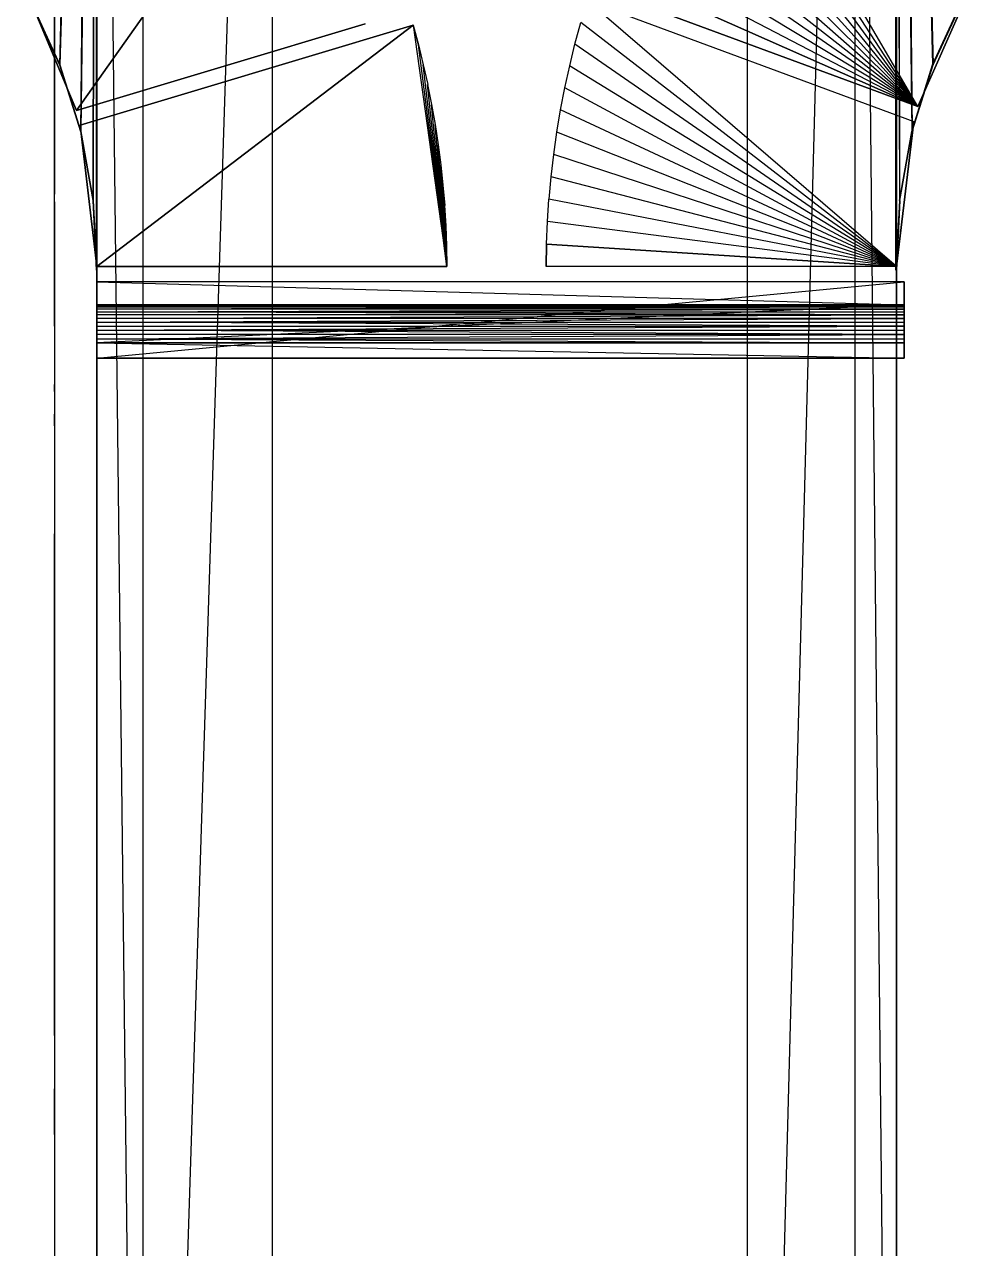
# Model space of a CAD drawing. Extents: x -41 to 47, y -35.8 to 51.3.
# Drawn here: x -19.906 to -18.653, y 42.641 to 44.248 of the extents above; entities that cross this region are included whole.
import ezdxf

# ---------------------------------------------------------------- set-up
doc = ezdxf.new("R2010")
doc.units = 0
doc.header["$MEASUREMENT"] = 0
doc.layers.add('PYDXF', color=8, linetype='CONTINUOUS')

msp = doc.modelspace()

# ---------------------------------------------------------------- linework, layer by layer
at = {"layer": 'PYDXF'}
for p, q in [((-19.8119, 46.0954), (-19.8602, 44.1951)), ((-19.8113, 46.0954), (-19.8595, 44.1951)), ((-19.8119, 46.0954), (-19.8327, 44.1074)), ((-19.8113, 46.0954), (-19.832, 44.1074)), ((-19.8119, 46.0954), (-19.8165, 44.0171)), ((-19.8113, 46.0954), (-19.8159, 44.0171)), ((-19.8119, 46.0954), (-19.8119, 43.9254)), ((-19.8119, 46.0954), (-19.8113, 43.9254)), ((-19.8113, 46.0954), (-19.8113, 43.9254)), ((-19.8112, 40.7954), (-19.8112, 46.0954)), ((-19.8112, 46.0954), (-19.8112, 40.7954)), ((-19.8112, 46.0954), (-19.7508, 40.7954)), ((-19.7508, 46.0954), (-19.7508, 40.7954)), ((-19.5811, 46.0954), (-19.7508, 40.7954)), ((-19.5811, 46.0954), (-19.5811, 40.7954)), ((-18.9572, 40.7954), (-18.816, 46.0954)), ((-18.9572, 46.0954), (-18.9572, 40.7954)), ((-18.816, 46.0954), (-18.816, 40.7954)), ((-18.816, 46.0954), (-18.7612, 40.7954)), ((-18.7619, 43.9254), (-18.7619, 46.0954)), ((-18.7619, 46.0954), (-18.7573, 44.0171)), ((-18.7613, 46.0954), (-18.7619, 43.9254)), ((-18.7619, 46.0954), (-18.7412, 44.1074)), ((-18.7619, 46.0954), (-18.7137, 44.1951)), ((-18.7613, 46.0954), (-18.7613, 43.9254)), ((-18.7567, 44.0171), (-18.7613, 46.0954)), ((-18.7613, 46.0954), (-18.7131, 44.1951)), ((-18.7613, 46.0954), (-18.7405, 44.1074)), ((-18.7612, 46.0954), (-18.7612, 40.7954)), ((-18.7612, 40.7954), (-18.7612, 46.0954)), ((-18.7332, 44.1402), (-18.9717, 44.5501)), ((-18.7332, 44.1402), (-18.9856, 44.5289)), ((-19.5742, 44.5082), (-19.8379, 44.1352)), ((-19.8379, 44.1352), (-19.5741, 44.5082)), ((-18.7332, 44.1402), (-18.9989, 44.5073)), ((-18.7332, 44.1402), (-19.0118, 44.4855)), ((-19.8666, 44.4706), (-19.8666, 44.2125)), ((-19.8665, 44.2057), (-19.8665, 44.4706)), ((-18.7332, 44.1402), (-19.0242, 44.4633)), ((-18.7332, 44.1402), (-19.0361, 44.4409)), ((-18.7332, 44.1402), (-19.0474, 44.4183)), ((-18.7332, 44.1402), (-19.0583, 44.3953)), ((-18.7332, 44.1402), (-19.0686, 44.3722)), ((-18.7332, 44.1402), (-19.0784, 44.3488)), ((-18.7332, 44.1402), (-19.0877, 44.3252)), ((-18.7332, 44.1402), (-18.6535, 44.3208)), ((-18.6535, 44.3208), (-18.7332, 44.1402)), ((-19.8379, 44.1352), (-19.9061, 44.2989)), ((-19.9061, 44.2989), (-19.8379, 44.1352)), ((-19.0965, 44.3014), (-18.7332, 44.1402)), ((-18.7332, 44.1402), (-19.0964, 44.3014)), ((-19.8985, 44.2785), (-19.8602, 44.1951)), ((-19.8978, 44.2785), (-19.8595, 44.1951)), ((-19.8978, 44.2785), (-19.8602, 44.1951)), ((-18.7612, 43.9302), (-19.1671, 44.2792)), ((-19.1671, 44.2792), (-18.7385, 44.1208)), ((-18.7332, 44.1402), (-19.1047, 44.2774)), ((-19.1046, 44.2774), (-18.7332, 44.1402)), ((-18.7137, 44.1951), (-18.6754, 44.2785)), ((-18.7131, 44.1951), (-18.6747, 44.2785)), ((-18.7131, 44.1951), (-18.6754, 44.2785)), ((-19.8666, 44.2125), (-19.8666, 44.2537)), ((-19.8379, 44.1352), (-19.459, 44.2491)), ((-19.459, 44.2491), (-19.8379, 44.1352)), ((-19.3959, 44.2471), (-19.8328, 44.1159)), ((-19.8328, 44.1159), (-19.3959, 44.2471)), ((-19.3959, 44.2471), (-19.8113, 43.9302)), ((-19.8113, 43.9302), (-19.3959, 44.2471)), ((-19.3959, 44.2471), (-19.3514, 43.9302)), ((-19.3959, 44.2471), (-19.3889, 44.2213)), ((-19.3889, 44.2213), (-19.3959, 44.2471)), ((-19.1833, 44.2224), (-19.1755, 44.2509)), ((-18.7612, 43.9302), (-19.1756, 44.2509)), ((-19.8666, 44.1855), (-19.8666, 44.2125)), ((-19.8666, 44.2125), (-19.8666, 44.2057)), ((-19.3889, 44.2213), (-19.3826, 44.1953)), ((-19.3514, 43.9302), (-19.3889, 44.2213)), ((-19.1903, 44.1937), (-19.1833, 44.2224)), ((-18.7612, 43.9302), (-19.1833, 44.2224)), ((-19.8665, 44.2057), (-19.8665, 44.1922)), ((-19.8602, 44.1951), (-19.8327, 44.1074)), ((-19.8602, 44.1951), (-19.8595, 44.1951)), ((-19.8595, 44.1951), (-19.832, 44.1074)), ((-19.8595, 44.1951), (-19.8327, 44.1074)), ((-19.3514, 43.9302), (-19.3826, 44.1953)), ((-19.3825, 44.1953), (-19.3767, 44.1692)), ((-19.1967, 44.1648), (-19.1903, 44.1937)), ((-18.7612, 43.9302), (-19.1904, 44.1937)), ((-18.7412, 44.1074), (-18.7137, 44.1951)), ((-18.7405, 44.1074), (-18.7131, 44.1951)), ((-18.7405, 44.1074), (-18.7137, 44.1951)), ((-18.7131, 44.1951), (-18.7137, 44.1951)), ((-19.8666, 44.1922), (-19.8666, 44.1855)), ((-19.8666, 44.0254), (-19.8666, 44.1855)), ((-19.8666, 44.1855), (-19.8666, 44.0254)), ((-19.8665, 44.0154), (-19.8665, 44.1922)), ((-19.3768, 44.1692), (-19.3716, 44.143)), ((-19.3514, 43.9302), (-19.3768, 44.1692)), ((-19.2023, 44.1358), (-19.1967, 44.1648)), ((-18.7612, 43.9302), (-19.1967, 44.1648)), ((-19.3514, 43.9302), (-19.3716, 44.143)), ((-19.3715, 44.143), (-19.3669, 44.1166)), ((-19.2072, 44.1067), (-19.2023, 44.1358)), ((-18.7612, 43.9302), (-19.2023, 44.1358)), ((-19.8113, 43.9302), (-19.8328, 44.1159)), ((-19.8328, 44.1159), (-19.8113, 43.9302)), ((-19.3514, 43.9302), (-19.3669, 44.1166)), ((-19.3669, 44.1166), (-19.3629, 44.0902)), ((-18.7612, 43.9302), (-18.7385, 44.1208)), ((-18.7385, 44.1208), (-18.7612, 43.9302)), ((-19.8327, 44.1074), (-19.8165, 44.0171)), ((-19.8327, 44.1074), (-19.832, 44.1074)), ((-19.832, 44.1074), (-19.8159, 44.0171)), ((-19.832, 44.1074), (-19.8165, 44.0171)), ((-19.2113, 44.0775), (-19.2072, 44.1067)), ((-18.7612, 43.9302), (-19.2072, 44.1067)), ((-18.7573, 44.0171), (-18.7412, 44.1074)), ((-18.7567, 44.0171), (-18.7405, 44.1074)), ((-18.7567, 44.0171), (-18.7412, 44.1074)), ((-18.7412, 44.1074), (-18.7405, 44.1074)), ((-19.3629, 44.0902), (-19.3595, 44.0637)), ((-19.3514, 43.9302), (-19.3629, 44.0902)), ((-19.2148, 44.0482), (-19.2113, 44.0775)), ((-18.7612, 43.9302), (-19.2113, 44.0775)), ((-19.3595, 44.0637), (-19.3567, 44.0371)), ((-19.3514, 43.9302), (-19.3595, 44.0637)), ((-19.3567, 44.0371), (-19.3544, 44.0104)), ((-19.3514, 43.9302), (-19.3567, 44.0371)), ((-19.2174, 44.0187), (-19.2147, 44.0482)), ((-18.7612, 43.9302), (-19.2148, 44.0482)), ((-19.8666, 43.9254), (-19.8666, 44.0254)), ((-19.8666, 44.0154), (-19.8666, 44.0254)), ((-19.8165, 44.0171), (-19.8119, 43.9254)), ((-19.8165, 44.0171), (-19.8159, 44.0171)), ((-19.8159, 44.0171), (-19.8113, 43.9254)), ((-19.8159, 44.0171), (-19.8119, 43.9254)), ((-19.2194, 43.9893), (-19.2175, 44.0187)), ((-18.7612, 43.9302), (-19.2175, 44.0187)), ((-18.7573, 44.0171), (-18.7619, 43.9254)), ((-18.7567, 44.0171), (-18.7613, 43.9254)), ((-18.7573, 44.0171), (-18.7613, 43.9254)), ((-18.7567, 44.0171), (-18.7573, 44.0171)), ((-19.8666, 44.0154), (-19.8666, 43.9254)), ((-19.8665, 43.9254), (-19.8665, 44.0154)), ((-19.3545, 44.0104), (-19.3528, 43.9837)), ((-19.3514, 43.9302), (-19.3545, 44.0104)), ((-19.2206, 43.9598), (-19.2194, 43.9893)), ((-18.7612, 43.9302), (-19.2194, 43.9893)), ((-19.3528, 43.9837), (-19.3518, 43.957)), ((-19.3514, 43.9302), (-19.3528, 43.9837)), ((-19.3518, 43.957), (-19.3514, 43.9302)), ((-19.3514, 43.9302), (-19.3518, 43.957)), ((-19.2206, 43.9598), (-19.2211, 43.9302)), ((-19.2211, 43.9302), (-19.2206, 43.9598)), ((-19.2206, 43.9598), (-18.7612, 43.9302)), ((-18.7612, 43.9302), (-19.2206, 43.9598)), ((-19.8666, 43.8654), (-19.8666, 43.9254)), ((-19.8666, 43.9254), (-19.8666, 43.852)), ((-19.8666, 43.9254), (-19.8666, 43.8873)), ((-19.8666, 43.9254), (-19.8666, 43.8616)), ((-19.8666, 43.9254), (-19.8665, 43.9029)), ((-19.8666, 43.9254), (-19.8665, 43.9081)), ((-19.8666, 43.9254), (-19.8666, 43.8656)), ((-19.8666, 43.9254), (-19.8666, 43.8643)), ((-19.8666, 43.9254), (-19.8666, 43.8793)), ((-19.8666, 43.9254), (-19.8666, 43.893)), ((-19.8666, 43.9254), (-19.8665, 43.9044)), ((-19.8666, 43.9254), (-19.8666, 43.8578)), ((-19.8666, 43.9254), (-19.8666, 43.8995)), ((-19.8666, 43.9254), (-19.8665, 43.9113)), ((-19.8666, 43.9254), (-19.8666, 43.8769)), ((-19.8666, 43.9254), (-19.8665, 43.9055)), ((-19.8666, 43.9254), (-19.8666, 43.8912)), ((-19.8666, 43.9254), (-19.8665, 43.904)), ((-19.8666, 43.9254), (-19.8666, 43.8566)), ((-19.8666, 43.9254), (-19.8666, 43.898)), ((-19.8666, 43.9254), (-19.8665, 43.9102)), ((-19.8666, 43.9254), (-19.8666, 43.8761)), ((-19.8666, 43.9254), (-19.8665, 43.9049)), ((-19.8666, 43.9254), (-19.8666, 43.8542)), ((-19.8665, 43.9125), (-19.8666, 43.9254)), ((-19.8666, 43.9254), (-19.8666, 43.8965)), ((-19.8666, 43.9254), (-19.8666, 43.8654)), ((-19.8666, 43.9254), (-19.8666, 43.881)), ((-19.8666, 43.9254), (-19.8666, 43.8604)), ((-19.8666, 43.9254), (-19.8666, 43.9019)), ((-19.8666, 43.9254), (-19.8666, 43.8785)), ((-19.8666, 43.9254), (-19.8665, 43.9071)), ((-19.8666, 43.9254), (-19.8666, 43.8948)), ((-19.8666, 43.9254), (-19.8666, 43.8801)), ((-19.8666, 43.9254), (-19.8666, 43.8591)), ((-19.8666, 43.8819), (-19.8666, 43.9254)), ((-19.8666, 43.9254), (-19.8666, 43.9008)), ((-19.8666, 43.9254), (-19.8666, 43.8777)), ((-19.8666, 43.9254), (-19.8665, 43.9063)), ((-19.8666, 43.8854), (-19.8666, 43.9254)), ((-19.8666, 43.9254), (-19.8666, 43.8754)), ((-19.8666, 43.9254), (-19.8666, 43.8531)), ((-19.8666, 43.9254), (-19.8666, 43.8893)), ((-19.8666, 43.9254), (-19.8666, 43.8629)), ((-19.8666, 43.9254), (-19.8665, 43.9037)), ((-19.8666, 43.9254), (-19.8666, 43.8554)), ((-19.8666, 43.9254), (-19.8665, 43.9091)), ((-19.8665, 43.9254), (-19.8665, 43.9125)), ((-19.8665, 43.9254), (-19.8665, 43.9137)), ((-19.8113, 43.9254), (-19.8119, 43.9254)), ((-19.8113, 43.9302), (-19.3514, 43.9302)), ((-19.3514, 43.9302), (-19.8113, 43.9302)), ((-18.7612, 43.9302), (-19.2211, 43.9302)), ((-18.7613, 43.9254), (-18.7619, 43.9254)), ((-19.8665, 43.9125), (-19.8665, 43.9137)), ((-19.8665, 43.9125), (-19.8665, 43.9113)), ((-19.8665, 43.9113), (-19.8665, 43.9102)), ((-19.8665, 43.9102), (-19.8665, 43.9091)), ((-19.8665, 43.9091), (-19.8665, 43.9081)), ((-19.8665, 43.9081), (-19.8665, 43.9071)), ((-19.8665, 43.9071), (-19.8665, 43.9063)), ((-19.8665, 43.9063), (-19.8665, 43.9055)), ((-19.8665, 43.9055), (-19.8665, 43.9049)), ((-19.8665, 43.9049), (-19.8665, 43.9044)), ((-19.8665, 43.9044), (-19.8665, 43.904)), ((-19.8665, 43.904), (-19.8665, 43.9037)), ((-19.8665, 43.9037), (-19.8665, 43.9029)), ((-19.8113, 43.91), (-19.8113, 43.83)), ((-19.8113, 43.91), (-19.8113, 43.81)), ((-19.8113, 43.91), (-19.8113, 43.88)), ((-19.8112, 43.88), (-19.8113, 43.91)), ((-19.8113, 43.81), (-18.7512, 43.91)), ((-18.7512, 43.91), (-19.8112, 43.91)), ((-19.8112, 43.91), (-18.7512, 43.88)), ((-18.7512, 43.91), (-18.7512, 43.83)), ((-18.7512, 43.91), (-18.7512, 43.81)), ((-18.7512, 43.88), (-18.7512, 43.91)), ((-18.7512, 43.91), (-18.7512, 43.88)), ((-19.8665, 43.9029), (-19.8666, 43.9019)), ((-19.8666, 43.9019), (-19.8666, 43.9008)), ((-19.8666, 43.9008), (-19.8666, 43.8995)), ((-19.8666, 43.8995), (-19.8666, 43.898)), ((-19.8666, 43.898), (-19.8666, 43.8965)), ((-19.8666, 43.8965), (-19.8666, 43.8948)), ((-19.8666, 43.8948), (-19.8666, 43.893)), ((-19.8666, 43.893), (-19.8666, 43.8912)), ((-19.8666, 43.8912), (-19.8666, 43.8893)), ((-19.8666, 43.8893), (-19.8666, 43.8873)), ((-19.8666, 43.8854), (-19.8666, 43.8873)), ((-19.8666, 43.8854), (-19.8666, 43.8819)), ((-19.8666, 43.8827), (-19.8666, 43.8854)), ((-19.8666, 43.8845), (-19.8666, 43.8854)), ((-19.8666, 43.8845), (-19.8666, 43.8836)), ((-19.8666, 43.8845), (-19.8666, 43.8827)), ((-19.8666, 43.8827), (-19.8666, 43.8836)), ((-19.8666, 43.8827), (-19.8666, 43.8819)), ((-19.8666, 43.8819), (-19.8666, 43.881)), ((-19.8666, 43.881), (-19.8666, 43.8801)), ((-19.8666, 43.8801), (-19.8666, 43.8793)), ((-19.8666, 43.8793), (-19.8666, 43.8785)), ((-19.8666, 43.8785), (-19.8666, 43.8777)), ((-19.8666, 43.8777), (-19.8666, 43.8769)), ((-19.8666, 43.8769), (-19.8666, 43.8761)), ((-19.8666, 43.8761), (-19.8666, 43.8754)), ((-19.8666, 43.8754), (-19.8666, 43.8656)), ((-19.8666, 43.8654), (-19.8666, 43.8754)), ((-19.8113, 43.83), (-19.8113, 43.88)), ((-19.8113, 43.88), (-19.8113, 43.8706)), ((-19.8113, 43.88), (-19.8113, 43.852)), ((-19.8113, 43.88), (-19.8113, 43.8666)), ((-19.8113, 43.88), (-19.8113, 43.8354)), ((-19.8113, 43.88), (-19.8113, 43.8465)), ((-19.8113, 43.88), (-19.8113, 43.8572)), ((-18.7512, 43.88), (-19.8113, 43.83)), ((-19.8113, 43.88), (-19.8113, 43.874)), ((-19.8113, 43.88), (-19.8113, 43.841)), ((-19.8113, 43.88), (-19.8113, 43.8621)), ((-19.8113, 43.88), (-19.8112, 43.8767)), ((-19.8113, 43.874), (-19.8112, 43.8767)), ((-18.7512, 43.8767), (-19.8113, 43.874)), ((-19.8113, 43.8706), (-19.8113, 43.874)), ((-18.7512, 43.874), (-19.8113, 43.874)), ((-19.8113, 43.8706), (-18.7512, 43.874)), ((-18.7512, 43.88), (-19.8112, 43.88)), ((-19.8112, 43.88), (-18.7512, 43.88)), ((-19.8112, 43.8787), (-19.8112, 43.88)), ((-19.8112, 43.8787), (-18.7512, 43.88)), ((-19.8112, 43.8787), (-18.7512, 43.8787)), ((-18.7512, 43.8787), (-19.8112, 43.8767)), ((-19.8112, 43.8767), (-19.8112, 43.8787)), ((-18.7512, 43.8767), (-19.8112, 43.8767)), ((-18.7512, 43.88), (-18.7512, 43.8354)), ((-18.7512, 43.88), (-18.7512, 43.8666)), ((-18.7512, 43.88), (-18.7512, 43.83)), ((-18.7512, 43.88), (-18.7512, 43.8706)), ((-18.7512, 43.88), (-18.7512, 43.852)), ((-18.7512, 43.88), (-18.7512, 43.8767)), ((-18.7512, 43.88), (-18.7512, 43.841)), ((-18.7512, 43.88), (-18.7512, 43.8621)), ((-18.7512, 43.88), (-18.7512, 43.8572)), ((-18.7512, 43.88), (-18.7512, 43.874)), ((-18.7512, 43.88), (-18.7512, 43.8787)), ((-18.7512, 43.88), (-18.7512, 43.8465)), ((-18.7512, 43.8787), (-18.7512, 43.8767)), ((-18.7512, 43.874), (-18.7512, 43.8767)), ((-18.7512, 43.8706), (-18.7512, 43.874)), ((-19.8666, 43.8656), (-19.8666, 43.8654)), ((-19.8666, 43.8654), (-19.8666, 43.8643)), ((-19.8666, 43.852), (-19.8666, 43.8654)), ((-19.8666, 43.8654), (-19.8666, 43.8509)), ((-19.8666, 43.8654), (-19.8666, 43.7754)), ((-19.8666, 43.8643), (-19.8666, 43.8629)), ((-19.8666, 43.8629), (-19.8666, 43.8616)), ((-19.8666, 43.8616), (-19.8666, 43.8604)), ((-19.8666, 43.8604), (-19.8666, 43.8591)), ((-19.8666, 43.8591), (-19.8666, 43.8578)), ((-19.8666, 43.8578), (-19.8666, 43.8566)), ((-19.8666, 43.8566), (-19.8666, 43.8554)), ((-19.8113, 43.8666), (-19.8113, 43.8706)), ((-18.7512, 43.8666), (-19.8113, 43.8706)), ((-19.8113, 43.8706), (-18.7512, 43.8706)), ((-19.8113, 43.8621), (-19.8113, 43.8666)), ((-19.8113, 43.8621), (-18.7512, 43.8666)), ((-18.7512, 43.8666), (-19.8113, 43.8666)), ((-19.8113, 43.8572), (-19.8113, 43.8621)), ((-18.7512, 43.8621), (-19.8113, 43.8621)), ((-19.8113, 43.8572), (-18.7512, 43.8621)), ((-19.8113, 43.852), (-19.8113, 43.8572)), ((-19.8113, 43.8572), (-18.7512, 43.8572)), ((-18.7512, 43.852), (-19.8113, 43.8572)), ((-18.7512, 43.8666), (-18.7512, 43.8706)), ((-18.7512, 43.8621), (-18.7512, 43.8666)), ((-18.7512, 43.8572), (-18.7512, 43.8621)), ((-18.7512, 43.852), (-18.7512, 43.8572)), ((-19.8666, 43.8554), (-19.8666, 43.8542)), ((-19.8666, 43.8542), (-19.8666, 43.8531)), ((-19.8666, 43.8531), (-19.8666, 43.852)), ((-19.8666, 43.852), (-19.8666, 43.8509)), ((-19.8665, 43.8509), (-19.8665, 43.7754)), ((-19.8113, 43.8465), (-19.8113, 43.852)), ((-19.8113, 43.8465), (-18.7512, 43.852)), ((-19.8113, 43.852), (-18.7512, 43.852)), ((-19.8113, 43.841), (-19.8113, 43.8465)), ((-19.8113, 43.8465), (-18.7512, 43.8465)), ((-18.7512, 43.841), (-19.8113, 43.8465)), ((-19.8113, 43.8354), (-19.8113, 43.841)), ((-18.7512, 43.841), (-19.8113, 43.841)), ((-19.8113, 43.8354), (-18.7512, 43.841)), ((-18.7512, 43.8465), (-18.7512, 43.852)), ((-18.7512, 43.841), (-18.7512, 43.8465)), ((-18.7512, 43.8354), (-18.7512, 43.841)), ((-19.8113, 43.8354), (-19.8113, 43.83)), ((-19.8113, 43.8354), (-18.7512, 43.8354)), ((-19.8113, 43.8354), (-18.7512, 43.83)), ((-19.8113, 43.81), (-19.8113, 43.83)), ((-18.7512, 43.83), (-19.8113, 43.83)), ((-19.8113, 43.83), (-18.7512, 43.81)), ((-19.8113, 43.83), (-18.7512, 43.83)), ((-18.7512, 43.8354), (-18.7512, 43.83)), ((-18.7512, 43.83), (-18.7512, 43.8354)), ((-18.7512, 43.81), (-18.7512, 43.83)), ((-19.8113, 43.81), (-18.7512, 43.81)), ((-18.7512, 43.81), (-19.8113, 43.81)), ((-19.8666, 43.7811), (-19.8666, 43.7661)), ((-19.8666, 43.7754), (-19.8666, 42.9201)), ((-19.8666, 43.7661), (-19.8666, 43.7754)), ((-19.8665, 43.7754), (-19.8666, 43.7661)), ((-19.8665, 43.7754), (-19.8665, 43.7211)), ((-19.8666, 43.7661), (-19.8666, 43.5793)), ((-19.8666, 43.7661), (-19.8666, 43.7361)), ((-19.8666, 43.7348), (-19.8666, 43.7361)), ((-19.8666, 43.7335), (-19.8666, 43.7348)), ((-19.8666, 43.7322), (-19.8666, 43.7335)), ((-19.8666, 43.7309), (-19.8666, 43.7322)), ((-19.8666, 43.7296), (-19.8666, 43.7309)), ((-19.8666, 43.7284), (-19.8666, 43.7296)), ((-19.8666, 43.7271), (-19.8666, 43.7284)), ((-19.8666, 43.7259), (-19.8666, 43.7271)), ((-19.8666, 43.7247), (-19.8666, 43.7259)), ((-19.8666, 43.7235), (-19.8666, 43.7247)), ((-19.8665, 43.7223), (-19.8666, 43.7235)), ((-19.8665, 43.7211), (-19.8665, 43.7223)), ((-19.8665, 43.7211), (-19.8665, 43.5793)), ((-19.8666, 42.9201), (-19.8666, 43.5793)), ((-19.8665, 43.5793), (-19.8665, 42.9201)), ((-19.8666, 42.9201), (-19.8666, 42.7954)), ((-19.8666, 42.9201), (-19.8666, 42.8054)), ((-19.8665, 42.9201), (-19.8665, 42.8504)), ((-19.8666, 42.848), (-19.8665, 42.8492)), ((-19.8666, 42.8468), (-19.8666, 42.848)), ((-19.8666, 42.8456), (-19.8666, 42.8468)), ((-19.8666, 42.8444), (-19.8666, 42.8456)), ((-19.8666, 42.8431), (-19.8666, 42.8444)), ((-19.8666, 42.8419), (-19.8666, 42.8431)), ((-19.8665, 42.8492), (-19.8665, 42.8504)), ((-19.8665, 42.8504), (-19.8665, 42.7954)), ((-19.8666, 42.8406), (-19.8666, 42.8419)), ((-19.8666, 42.8393), (-19.8666, 42.8406)), ((-19.8666, 42.838), (-19.8666, 42.8393)), ((-19.8666, 42.8367), (-19.8666, 42.838)), ((-19.8666, 42.8354), (-19.8666, 42.8367)), ((-19.8666, 42.8054), (-19.8666, 42.8354)), ((-19.8666, 42.8054), (-19.8666, 42.7904)), ((-19.8666, 42.7904), (-19.8666, 42.8054)), ((-19.8665, 42.7954), (-19.8666, 42.8054)), ((-19.8666, 42.7954), (-19.8666, 42.7054)), ((-19.8665, 42.7954), (-19.8665, 42.7056)), ((-19.8666, 42.7054), (-19.8666, 42.6704)), ((-19.8665, 42.7056), (-19.8665, 42.7032)), ((-19.8665, 42.7056), (-19.8665, 42.7054)), ((-19.8665, 42.7032), (-19.8665, 42.7006)), ((-19.8665, 42.7006), (-19.8665, 42.6976)), ((-19.8665, 42.6976), (-19.8665, 42.6945)), ((-19.8665, 42.6945), (-19.8665, 42.6913)), ((-19.8665, 42.6913), (-19.8665, 42.6879)), ((-19.8665, 42.6879), (-19.8665, 42.6846)), ((-19.8665, 42.6846), (-19.8665, 42.6814)), ((-19.8666, 42.6704), (-19.8666, 42.6054)), ((-19.8665, 42.6814), (-19.8665, 42.6783)), ((-19.8665, 42.6783), (-19.8665, 42.6754)), ((-19.8665, 42.6754), (-19.8665, 42.6727)), ((-19.8665, 42.6727), (-19.8665, 42.6705)), ((-19.8665, 42.6705), (-19.8665, 42.6704))]:
    msp.add_line(p, q, dxfattribs=at)

doc.saveas('drawing.dxf')
